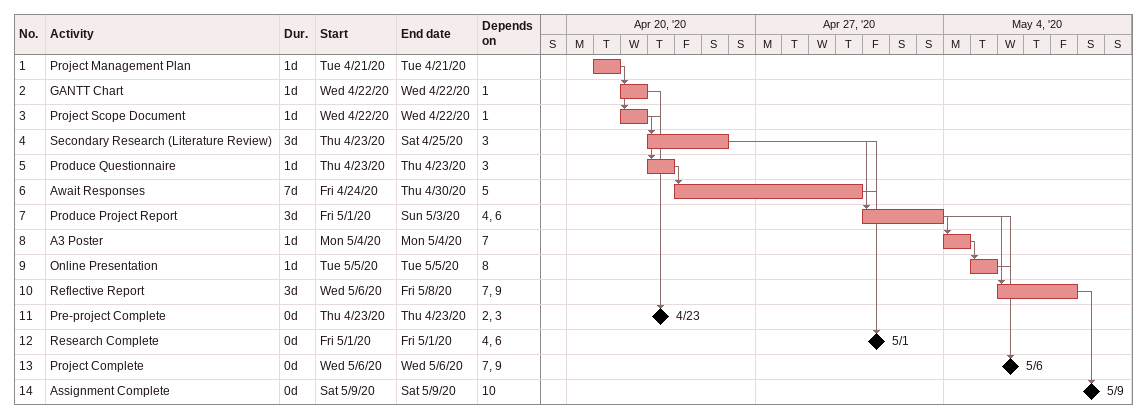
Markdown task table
| ID | Task | Duration | Start | Finish | Predecessors |
|---|---|---|---|---|---|
| 1 | Project Management Plan | 1d | 2020-04-21 | 2020-04-21 |  |
| 2 | GANTT Chart | 1d | 2020-04-22 | 2020-04-22 | 1 |
| 3 | Project Scope Document | 1d | 2020-04-22 | 2020-04-22 | 1 |
| 4 | Secondary Research (Literature Review) | 3d | 2020-04-23 | 2020-04-25 | 3 |
| 5 | Produce Questionnaire | 1d | 2020-04-23 | 2020-04-23 | 3 |
| 6 | Await Responses | 7d | 2020-04-24 | 2020-04-30 | 5 |
| 7 | Produce Project Report | 3d | 2020-05-01 | 2020-05-03 | 4, 6 |
| 8 | A3 Poster | 1d | 2020-05-04 | 2020-05-04 | 7 |
| 9 | Online Presentation | 1d | 2020-05-05 | 2020-05-05 | 8 |
| 10 | Reflective Report | 3d | 2020-05-06 | 2020-05-08 | 7, 9 |
| 11 | Pre-project Complete | 0d | 2020-04-23 | 2020-04-23 | 2, 3 |
| 12 | Research Complete | 0d | 2020-05-01 | 2020-05-01 | 4, 6 |
| 13 | Project Complete | 0d | 2020-05-06 | 2020-05-06 | 7, 9 |
| 14 | Assignment Complete | 0d | 2020-05-09 | 2020-05-09 | 10 |
